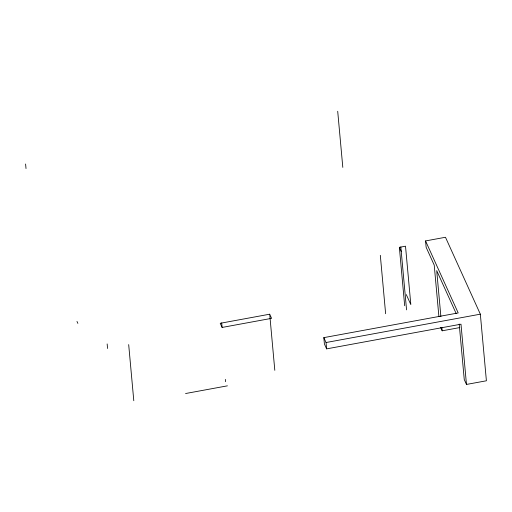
<?xml version="1.0" encoding="UTF-8"?>
<svg xmlns="http://www.w3.org/2000/svg" width="512" height="512" viewBox="0 0 512 512"><rect width="100%" height="100%" fill="white"/><g stroke="black" fill="none" stroke-linecap="round" stroke-linejoin="round"><path stroke-width="0.77" d="M438.912 316.634L434.227 265.133L426.138 247.277L425.555 240.928L445.478 237.267L480.339 314.176L486.4 380.781L466.477 384.442L464.256 379.546L459.206 324.045M404.678 305.728L399.36 247.328L405.51 246.195L410.829 304.595L406.304 294.611M269.702 314.195L220.23 323.29L222.112 327.437L271.584 318.349L269.702 314.195L274.81 370.317M466.477 384.442L460.992 324.186L326.624 348.87L324.403 343.974L323.827 337.632L458.195 312.941L425.555 240.928M323.827 337.632L326.048 342.528L480.339 314.176M440.634 327.398L442.182 330.81L459.808 327.571M185.555 393.53L227.424 385.837M456.134 313.472L436.704 270.592L440.883 316.55M399.36 247.328L401.242 251.475M76.979 321.434L77.869 323.405M441.894 327.642L442.182 330.81M400.832 246.938L406.56 309.875M380.314 255.322L385.632 313.722M337.702 111.277L342.81 167.392M326.048 342.528L326.624 348.87M221.696 322.899L222.112 327.437M225.338 379.405L225.549 381.69M128.685 344.608L133.792 400.723M107.155 343.942L107.565 348.486M25.6 164.006L26.016 168.55"/></g></svg>
